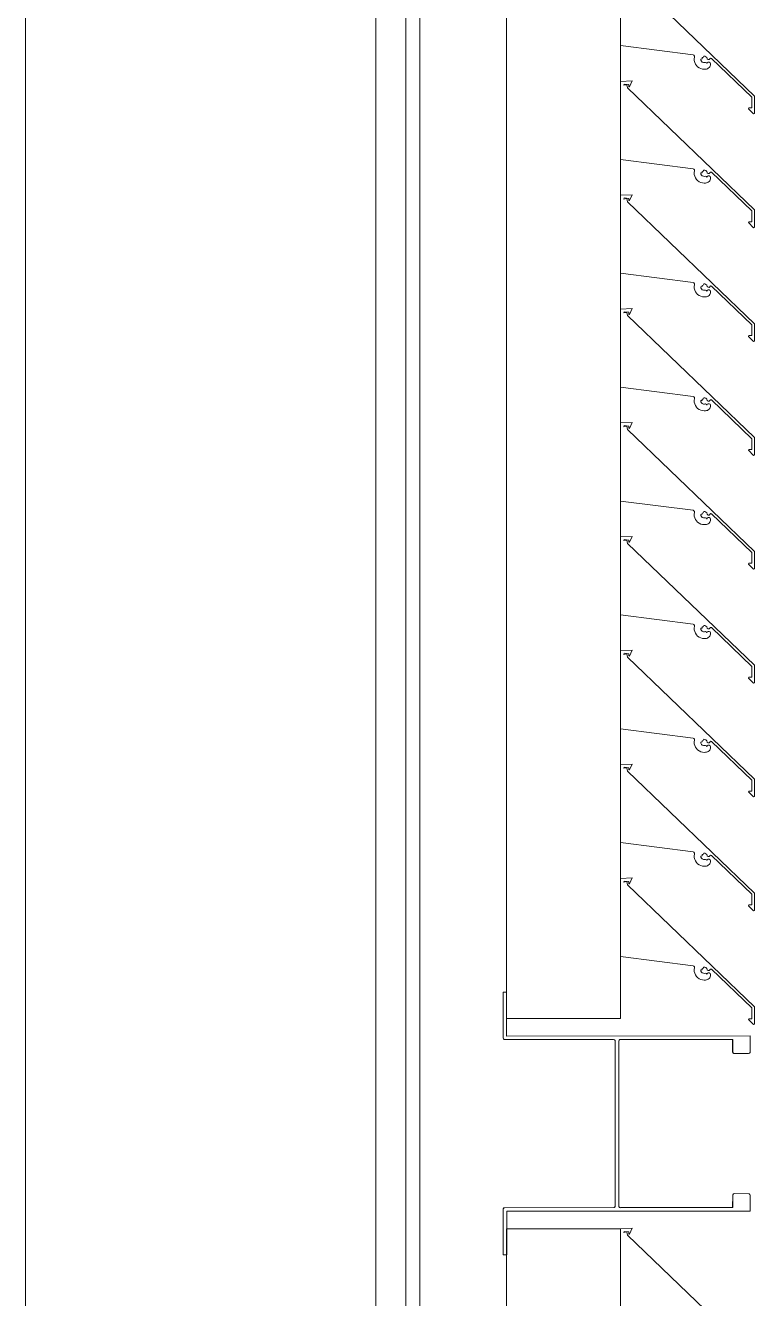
# Model space of a CAD drawing. Header units: millimetres. Extents: x -220592 to 404889, y -217665 to 38245.
# Drawn here: x -718.58 to -714.42, y -1242.21 to -1234.95 of the extents above; entities that cross this region are included whole.
import ezdxf

# ---------------------------------------------------------------- set-up
doc = ezdxf.new("R2010")
doc.units = ezdxf.units.MM
doc.linetypes.add('XKITLINE00', pattern=[0])
doc.layers.add('Part', color=7, linetype='Continuous', lineweight=0)

# ---------------------------------------------------------------- blocks, each defined once
blk = doc.blocks.new('*A15046')
at = {"layer": 'Part', "color": 7, "linetype": 'XKITLINE00', "lineweight": 0}
for p, q in [((92.53, 356.643483), (92.53, 93.899527)), ((94.53, 93.899527), (94.53, 244.699959))]:
    blk.add_line(p, q, dxfattribs=at)
blk = doc.blocks.new('*A15638')
at = {"layer": 'Part', "color": 7, "linetype": 'XKITLINE00', "lineweight": 0}
for p, q in [((94.700136, 154.15), (94.700136, 181.4)), ((94.780136, 154.15), (94.780136, 181.4))]:
    blk.add_line(p, q, dxfattribs=at)
blk = doc.blocks.new('*A15639')
at = {"layer": 'Part', "color": 7, "linetype": 'XKITLINE00', "lineweight": 0}
for p, q in [((95.925304, 182.26533), (95.275304, 182.26533)), ((95.275304, 182.26533), (95.275304, 168.465444)), ((95.925304, 182.26533), (95.925304, 168.465444)), ((95.925304, 168.465444), (95.275304, 168.465444))]:
    blk.add_line(p, q, dxfattribs=at)
blk = doc.blocks.new('*A15640')
at = {"layer": 'Part', "color": 7, "linetype": 'XKITLINE00', "lineweight": 0}
for p, q in [((95.925304, 171.865326), (95.992799, 171.86794)), ((95.947029, 171.850196), (95.944993, 171.843623)), ((95.944993, 171.843623), (95.962009, 171.846527)), ((95.972012, 171.847056), (95.947029, 171.850196)), ((95.962009, 171.846527), (95.964906, 171.827984)), ((95.964906, 171.827984), (96.690028, 171.131738)), ((95.972141, 171.834865), (95.972012, 171.847056)), ((95.977264, 171.834453), (95.972141, 171.834865)), ((95.992799, 171.86794), (95.977264, 171.834453)), ((96.339112, 171.366618), (95.925304, 171.419622)), ((96.344187, 171.364428), (96.339112, 171.366618)), ((96.347324, 171.359876), (96.344187, 171.364428)), ((96.346077, 171.34422), (96.347563, 171.354354)), ((96.346452, 171.333984), (96.346077, 171.34422)), ((96.348675, 171.323985), (96.346452, 171.333984)), ((96.347563, 171.354354), (96.347324, 171.359876)), ((96.352673, 171.314555), (96.348675, 171.323985)), ((96.358313, 171.306005), (96.352673, 171.314555)), ((96.391775, 171.343926), (96.38407, 171.34282)), ((96.38407, 171.34282), (96.384639, 171.336336)), ((96.384639, 171.336336), (96.387441, 171.330462)), ((96.387441, 171.330462), (96.392123, 171.32594)), ((96.397771, 171.35193), (96.390606, 171.350986)), ((96.390606, 171.350986), (96.391775, 171.343926)), ((96.392123, 171.32594), (96.398091, 171.323342)), ((96.400093, 171.35932), (96.397771, 171.35193)), ((96.398091, 171.323342), (96.404591, 171.322998)), ((96.406765, 171.358898), (96.400093, 171.35932)), ((96.404591, 171.322998), (96.410509, 171.323903)), ((96.412841, 171.356108), (96.406765, 171.358898)), ((96.410509, 171.323903), (96.41532, 171.321496)), ((96.417508, 171.351322), (96.412841, 171.356108)), ((96.41532, 171.321496), (96.41735, 171.316515)), ((96.41735, 171.316515), (96.420292, 171.321987)), ((96.420622, 171.343748), (96.417508, 171.351322)), ((96.420292, 171.321987), (96.425448, 171.325205)), ((96.424805, 171.339591), (96.420622, 171.343748)), ((96.430699, 171.339385), (96.424805, 171.339591)), ((96.425448, 171.325205), (96.431526, 171.325193)), ((96.435163, 171.343239), (96.430699, 171.339385)), ((96.431526, 171.325193), (96.43667, 171.321956)), ((96.438818, 171.347866), (96.435163, 171.343239)), ((96.43667, 171.321956), (96.43931, 171.316482)), ((96.438814, 171.308712), (96.437079, 171.303216)), ((96.43931, 171.316482), (96.438814, 171.308712)), ((96.443977, 171.346774), (96.438818, 171.347866)), ((96.674993, 171.125371), (96.443977, 171.346774)), ((96.365409, 171.298618), (96.358313, 171.306005)), ((96.373725, 171.29264), (96.365409, 171.298618)), ((96.382988, 171.288267), (96.373725, 171.29264)), ((96.392889, 171.285644), (96.382988, 171.288267)), ((96.403102, 171.284859), (96.392889, 171.285644)), ((96.409901, 171.284957), (96.403102, 171.284859)), ((96.415629, 171.285593), (96.409901, 171.284957)), ((96.42113, 171.287312), (96.415629, 171.285593)), ((96.4262, 171.290052), (96.42113, 171.287312)), ((96.430653, 171.29371), (96.4262, 171.290052)), ((96.434325, 171.298153), (96.430653, 171.29371)), ((96.437079, 171.303216), (96.434325, 171.298153)), ((96.67465, 171.064025), (96.674993, 171.125371)), ((96.690028, 171.131738), (96.689475, 171.032587)), ((96.656145, 171.059007), (96.65723, 171.063928)), ((96.684794, 171.030119), (96.656145, 171.059007)), ((96.65723, 171.063928), (96.67465, 171.064025)), ((96.689475, 171.032587), (96.684794, 171.030119))]:
    blk.add_line(p, q, dxfattribs=at)
blk = doc.blocks.new('*A15641')
at = {"layer": 'Part', "color": 7, "linetype": 'XKITLINE00', "lineweight": 0}
for p, q in [((95.925304, 171.215326), (95.992799, 171.21794)), ((95.947029, 171.200196), (95.944993, 171.193623)), ((95.944993, 171.193623), (95.962009, 171.196527)), ((95.972012, 171.197056), (95.947029, 171.200196)), ((95.962009, 171.196527), (95.964906, 171.177984)), ((95.964906, 171.177984), (96.690028, 170.481738)), ((95.972141, 171.184865), (95.972012, 171.197056)), ((95.977264, 171.184453), (95.972141, 171.184865)), ((95.992799, 171.21794), (95.977264, 171.184453)), ((96.339112, 170.716618), (95.925304, 170.769622)), ((96.344187, 170.714428), (96.339112, 170.716618)), ((96.347324, 170.709876), (96.344187, 170.714428)), ((96.346077, 170.69422), (96.347563, 170.704354)), ((96.346452, 170.683984), (96.346077, 170.69422)), ((96.348675, 170.673985), (96.346452, 170.683984)), ((96.347563, 170.704354), (96.347324, 170.709876)), ((96.352673, 170.664555), (96.348675, 170.673985)), ((96.358313, 170.656005), (96.352673, 170.664555)), ((96.365409, 170.648618), (96.358313, 170.656005)), ((96.391775, 170.693926), (96.38407, 170.69282)), ((96.38407, 170.69282), (96.384639, 170.686336)), ((96.384639, 170.686336), (96.387441, 170.680462)), ((96.387441, 170.680462), (96.392123, 170.67594)), ((96.397771, 170.70193), (96.390606, 170.700986)), ((96.390606, 170.700986), (96.391775, 170.693926)), ((96.392123, 170.67594), (96.398091, 170.673342)), ((96.400093, 170.70932), (96.397771, 170.70193)), ((96.398091, 170.673342), (96.404591, 170.672998)), ((96.406765, 170.708898), (96.400093, 170.70932)), ((96.404591, 170.672998), (96.410509, 170.673903)), ((96.412841, 170.706108), (96.406765, 170.708898)), ((96.410509, 170.673903), (96.41532, 170.671496)), ((96.417508, 170.701322), (96.412841, 170.706108)), ((96.41532, 170.671496), (96.41735, 170.666515)), ((96.41735, 170.666515), (96.420292, 170.671987)), ((96.420622, 170.693748), (96.417508, 170.701322)), ((96.420292, 170.671987), (96.425448, 170.675205)), ((96.424805, 170.689591), (96.420622, 170.693748)), ((96.430699, 170.689385), (96.424805, 170.689591)), ((96.425448, 170.675205), (96.431526, 170.675193)), ((96.435163, 170.693239), (96.430699, 170.689385)), ((96.431526, 170.675193), (96.43667, 170.671956)), ((96.438818, 170.697866), (96.435163, 170.693239)), ((96.43667, 170.671956), (96.43931, 170.666482)), ((96.438814, 170.658712), (96.437079, 170.653216)), ((96.43931, 170.666482), (96.438814, 170.658712)), ((96.443977, 170.696774), (96.438818, 170.697866)), ((96.674993, 170.475371), (96.443977, 170.696774)), ((96.373725, 170.64264), (96.365409, 170.648618)), ((96.382988, 170.638267), (96.373725, 170.64264)), ((96.392889, 170.635644), (96.382988, 170.638267)), ((96.403102, 170.634859), (96.392889, 170.635644)), ((96.409901, 170.634957), (96.403102, 170.634859)), ((96.415629, 170.635593), (96.409901, 170.634957)), ((96.42113, 170.637312), (96.415629, 170.635593)), ((96.4262, 170.640052), (96.42113, 170.637312)), ((96.430653, 170.64371), (96.4262, 170.640052)), ((96.434325, 170.648153), (96.430653, 170.64371)), ((96.437079, 170.653216), (96.434325, 170.648153)), ((96.67465, 170.414025), (96.674993, 170.475371)), ((96.690028, 170.481738), (96.689475, 170.382587)), ((96.656145, 170.409007), (96.65723, 170.413928)), ((96.684794, 170.380119), (96.656145, 170.409007)), ((96.65723, 170.413928), (96.67465, 170.414025)), ((96.689475, 170.382587), (96.684794, 170.380119))]:
    blk.add_line(p, q, dxfattribs=at)
blk = doc.blocks.new('*A15642')
at = {"layer": 'Part', "color": 7, "linetype": 'XKITLINE00', "lineweight": 0}
for p, q in [((95.925304, 170.565326), (95.992799, 170.56794)), ((95.947029, 170.550196), (95.944993, 170.543623)), ((95.944993, 170.543623), (95.962009, 170.546527)), ((95.972012, 170.547056), (95.947029, 170.550196)), ((95.962009, 170.546527), (95.964906, 170.527984)), ((95.964906, 170.527984), (96.690028, 169.831738)), ((95.972141, 170.534865), (95.972012, 170.547056)), ((95.977264, 170.534453), (95.972141, 170.534865)), ((95.992799, 170.56794), (95.977264, 170.534453)), ((96.339112, 170.066618), (95.925304, 170.119622)), ((96.344187, 170.064428), (96.339112, 170.066618)), ((96.347324, 170.059876), (96.344187, 170.064428)), ((96.346077, 170.04422), (96.347563, 170.054354)), ((96.346452, 170.033984), (96.346077, 170.04422)), ((96.348675, 170.023985), (96.346452, 170.033984)), ((96.347563, 170.054354), (96.347324, 170.059876)), ((96.352673, 170.014555), (96.348675, 170.023985)), ((96.358313, 170.006005), (96.352673, 170.014555)), ((96.365409, 169.998618), (96.358313, 170.006005)), ((96.391775, 170.043926), (96.38407, 170.04282)), ((96.38407, 170.04282), (96.384639, 170.036336)), ((96.384639, 170.036336), (96.387441, 170.030462)), ((96.387441, 170.030462), (96.392123, 170.02594)), ((96.397771, 170.05193), (96.390606, 170.050986)), ((96.390606, 170.050986), (96.391775, 170.043926)), ((96.392123, 170.02594), (96.398091, 170.023342)), ((96.400093, 170.05932), (96.397771, 170.05193)), ((96.398091, 170.023342), (96.404591, 170.022998)), ((96.406765, 170.058898), (96.400093, 170.05932)), ((96.404591, 170.022998), (96.410509, 170.023903)), ((96.412841, 170.056108), (96.406765, 170.058898)), ((96.410509, 170.023903), (96.41532, 170.021496)), ((96.417508, 170.051322), (96.412841, 170.056108)), ((96.41532, 170.021496), (96.41735, 170.016515)), ((96.41735, 170.016515), (96.420292, 170.021987)), ((96.420622, 170.043748), (96.417508, 170.051322)), ((96.420292, 170.021987), (96.425448, 170.025205)), ((96.424805, 170.039591), (96.420622, 170.043748)), ((96.430699, 170.039385), (96.424805, 170.039591)), ((96.425448, 170.025205), (96.431526, 170.025193)), ((96.435163, 170.043239), (96.430699, 170.039385)), ((96.431526, 170.025193), (96.43667, 170.021956)), ((96.437079, 170.003216), (96.434325, 169.998153)), ((96.438818, 170.047866), (96.435163, 170.043239)), ((96.43667, 170.021956), (96.43931, 170.016482)), ((96.438814, 170.008712), (96.437079, 170.003216)), ((96.43931, 170.016482), (96.438814, 170.008712)), ((96.443977, 170.046774), (96.438818, 170.047866)), ((96.674993, 169.825371), (96.443977, 170.046774)), ((96.373725, 169.99264), (96.365409, 169.998618)), ((96.382988, 169.988267), (96.373725, 169.99264)), ((96.392889, 169.985644), (96.382988, 169.988267)), ((96.403102, 169.984859), (96.392889, 169.985644)), ((96.409901, 169.984957), (96.403102, 169.984859)), ((96.415629, 169.985593), (96.409901, 169.984957)), ((96.42113, 169.987312), (96.415629, 169.985593)), ((96.4262, 169.990052), (96.42113, 169.987312)), ((96.430653, 169.99371), (96.4262, 169.990052)), ((96.434325, 169.998153), (96.430653, 169.99371)), ((96.67465, 169.764025), (96.674993, 169.825371)), ((96.690028, 169.831738), (96.689475, 169.732587)), ((96.656145, 169.759007), (96.65723, 169.763928)), ((96.684794, 169.730119), (96.656145, 169.759007)), ((96.65723, 169.763928), (96.67465, 169.764025)), ((96.689475, 169.732587), (96.684794, 169.730119))]:
    blk.add_line(p, q, dxfattribs=at)
blk = doc.blocks.new('*A15643')
at = {"layer": 'Part', "color": 7, "linetype": 'XKITLINE00', "lineweight": 0}
for p, q in [((95.925304, 169.915326), (95.992799, 169.91794)), ((95.947029, 169.900196), (95.944993, 169.893623)), ((95.944993, 169.893623), (95.962009, 169.896527)), ((95.972012, 169.897056), (95.947029, 169.900196)), ((95.962009, 169.896527), (95.964906, 169.877984)), ((95.964906, 169.877984), (96.690028, 169.181738)), ((95.972141, 169.884865), (95.972012, 169.897056)), ((95.977264, 169.884453), (95.972141, 169.884865)), ((95.992799, 169.91794), (95.977264, 169.884453)), ((96.339112, 169.416618), (95.925304, 169.469622)), ((96.344187, 169.414428), (96.339112, 169.416618)), ((96.347324, 169.409876), (96.344187, 169.414428)), ((96.346077, 169.39422), (96.347563, 169.404354)), ((96.346452, 169.383984), (96.346077, 169.39422)), ((96.348675, 169.373985), (96.346452, 169.383984)), ((96.347563, 169.404354), (96.347324, 169.409876)), ((96.352673, 169.364555), (96.348675, 169.373985)), ((96.358313, 169.356005), (96.352673, 169.364555)), ((96.365409, 169.348618), (96.358313, 169.356005)), ((96.373725, 169.34264), (96.365409, 169.348618)), ((96.391775, 169.393926), (96.38407, 169.39282)), ((96.38407, 169.39282), (96.384639, 169.386336)), ((96.384639, 169.386336), (96.387441, 169.380462)), ((96.387441, 169.380462), (96.392123, 169.37594)), ((96.397771, 169.40193), (96.390606, 169.400986)), ((96.390606, 169.400986), (96.391775, 169.393926)), ((96.392123, 169.37594), (96.398091, 169.373342)), ((96.400093, 169.40932), (96.397771, 169.40193)), ((96.398091, 169.373342), (96.404591, 169.372998)), ((96.406765, 169.408898), (96.400093, 169.40932)), ((96.404591, 169.372998), (96.410509, 169.373903)), ((96.412841, 169.406108), (96.406765, 169.408898)), ((96.410509, 169.373903), (96.41532, 169.371496)), ((96.417508, 169.401322), (96.412841, 169.406108)), ((96.41532, 169.371496), (96.41735, 169.366515)), ((96.41735, 169.366515), (96.420292, 169.371987)), ((96.420622, 169.393748), (96.417508, 169.401322)), ((96.420292, 169.371987), (96.425448, 169.375205)), ((96.424805, 169.389591), (96.420622, 169.393748)), ((96.430699, 169.389385), (96.424805, 169.389591)), ((96.425448, 169.375205), (96.431526, 169.375193)), ((96.434325, 169.348153), (96.430653, 169.34371)), ((96.435163, 169.393239), (96.430699, 169.389385)), ((96.431526, 169.375193), (96.43667, 169.371956)), ((96.437079, 169.353216), (96.434325, 169.348153)), ((96.438818, 169.397866), (96.435163, 169.393239)), ((96.43667, 169.371956), (96.43931, 169.366482)), ((96.438814, 169.358712), (96.437079, 169.353216)), ((96.43931, 169.366482), (96.438814, 169.358712)), ((96.443977, 169.396774), (96.438818, 169.397866)), ((96.674993, 169.175371), (96.443977, 169.396774)), ((96.382988, 169.338267), (96.373725, 169.34264)), ((96.392889, 169.335644), (96.382988, 169.338267)), ((96.403102, 169.334859), (96.392889, 169.335644)), ((96.409901, 169.334957), (96.403102, 169.334859)), ((96.415629, 169.335593), (96.409901, 169.334957)), ((96.42113, 169.337312), (96.415629, 169.335593)), ((96.4262, 169.340052), (96.42113, 169.337312)), ((96.430653, 169.34371), (96.4262, 169.340052)), ((96.67465, 169.114025), (96.674993, 169.175371)), ((96.690028, 169.181738), (96.689475, 169.082587)), ((96.656145, 169.109007), (96.65723, 169.113928)), ((96.684794, 169.080119), (96.656145, 169.109007)), ((96.65723, 169.113928), (96.67465, 169.114025)), ((96.689475, 169.082587), (96.684794, 169.080119))]:
    blk.add_line(p, q, dxfattribs=at)
blk = doc.blocks.new('*A15644')
at = {"layer": 'Part', "color": 7, "linetype": 'XKITLINE00', "lineweight": 0}
for p, q in [((95.925304, 169.265326), (95.992799, 169.26794)), ((95.947029, 169.250196), (95.944993, 169.243623)), ((95.944993, 169.243623), (95.962009, 169.246527)), ((95.972012, 169.247056), (95.947029, 169.250196)), ((95.962009, 169.246527), (95.964906, 169.227984)), ((95.964906, 169.227984), (96.690028, 168.531738)), ((95.972141, 169.234865), (95.972012, 169.247056)), ((95.977264, 169.234453), (95.972141, 169.234865)), ((95.992799, 169.26794), (95.977264, 169.234453)), ((96.339112, 168.766618), (95.925304, 168.819622)), ((96.344187, 168.764428), (96.339112, 168.766618)), ((96.347324, 168.759876), (96.344187, 168.764428)), ((96.346077, 168.74422), (96.347563, 168.754354)), ((96.346452, 168.733984), (96.346077, 168.74422)), ((96.348675, 168.723985), (96.346452, 168.733984)), ((96.347563, 168.754354), (96.347324, 168.759876)), ((96.352673, 168.714555), (96.348675, 168.723985)), ((96.358313, 168.706005), (96.352673, 168.714555)), ((96.365409, 168.698618), (96.358313, 168.706005)), ((96.373725, 168.69264), (96.365409, 168.698618)), ((96.382988, 168.688267), (96.373725, 168.69264)), ((96.391775, 168.743926), (96.38407, 168.74282)), ((96.38407, 168.74282), (96.384639, 168.736336)), ((96.384639, 168.736336), (96.387441, 168.730462)), ((96.387441, 168.730462), (96.392123, 168.72594)), ((96.397771, 168.75193), (96.390606, 168.750986)), ((96.390606, 168.750986), (96.391775, 168.743926)), ((96.392123, 168.72594), (96.398091, 168.723342)), ((96.400093, 168.75932), (96.397771, 168.75193)), ((96.398091, 168.723342), (96.404591, 168.722998)), ((96.406765, 168.758898), (96.400093, 168.75932)), ((96.404591, 168.722998), (96.410509, 168.723903)), ((96.412841, 168.756108), (96.406765, 168.758898)), ((96.410509, 168.723903), (96.41532, 168.721496)), ((96.417508, 168.751322), (96.412841, 168.756108)), ((96.41532, 168.721496), (96.41735, 168.716515)), ((96.41735, 168.716515), (96.420292, 168.721987)), ((96.420622, 168.743748), (96.417508, 168.751322)), ((96.420292, 168.721987), (96.425448, 168.725205)), ((96.424805, 168.739591), (96.420622, 168.743748)), ((96.430699, 168.739385), (96.424805, 168.739591)), ((96.425448, 168.725205), (96.431526, 168.725193)), ((96.430653, 168.69371), (96.4262, 168.690052)), ((96.434325, 168.698153), (96.430653, 168.69371)), ((96.435163, 168.743239), (96.430699, 168.739385)), ((96.431526, 168.725193), (96.43667, 168.721956)), ((96.437079, 168.703216), (96.434325, 168.698153)), ((96.438818, 168.747866), (96.435163, 168.743239)), ((96.43667, 168.721956), (96.43931, 168.716482)), ((96.438814, 168.708712), (96.437079, 168.703216)), ((96.43931, 168.716482), (96.438814, 168.708712)), ((96.443977, 168.746774), (96.438818, 168.747866)), ((96.674993, 168.525371), (96.443977, 168.746774)), ((96.392889, 168.685644), (96.382988, 168.688267)), ((96.403102, 168.684859), (96.392889, 168.685644)), ((96.409901, 168.684957), (96.403102, 168.684859)), ((96.415629, 168.685593), (96.409901, 168.684957)), ((96.42113, 168.687312), (96.415629, 168.685593)), ((96.4262, 168.690052), (96.42113, 168.687312)), ((96.67465, 168.464025), (96.674993, 168.525371)), ((96.690028, 168.531738), (96.689475, 168.432587)), ((96.656145, 168.459007), (96.65723, 168.463928)), ((96.684794, 168.430119), (96.656145, 168.459007)), ((96.65723, 168.463928), (96.67465, 168.464025)), ((96.689475, 168.432587), (96.684794, 168.430119))]:
    blk.add_line(p, q, dxfattribs=at)
blk = doc.blocks.new('*A15645')
at = {"layer": 'Part', "color": 7, "linetype": 'XKITLINE00', "lineweight": 0}
for p, q in [((95.925418, 167.26533), (95.992799, 167.26794)), ((95.947029, 167.250196), (95.944993, 167.243623)), ((95.944993, 167.243623), (95.962009, 167.246527)), ((95.972012, 167.247056), (95.947029, 167.250196)), ((95.962009, 167.246527), (95.964906, 167.227984)), ((95.972141, 167.234865), (95.972012, 167.247056)), ((95.992799, 167.26794), (95.977264, 167.234453)), ((95.964906, 167.227984), (96.690028, 166.531738)), ((95.977264, 167.234453), (95.972141, 167.234865)), ((96.339112, 166.766618), (95.925304, 166.819622)), ((96.344187, 166.764428), (96.339112, 166.766618)), ((96.347324, 166.759876), (96.344187, 166.764428)), ((96.346077, 166.74422), (96.347563, 166.754354)), ((96.346452, 166.733984), (96.346077, 166.74422)), ((96.348675, 166.723985), (96.346452, 166.733984)), ((96.347563, 166.754354), (96.347324, 166.759876)), ((96.391775, 166.743926), (96.38407, 166.74282)), ((96.38407, 166.74282), (96.384639, 166.736336)), ((96.384639, 166.736336), (96.387441, 166.730462)), ((96.387441, 166.730462), (96.392123, 166.72594)), ((96.397771, 166.75193), (96.390606, 166.750986)), ((96.390606, 166.750986), (96.391775, 166.743926)), ((96.400093, 166.75932), (96.397771, 166.75193)), ((96.406765, 166.758898), (96.400093, 166.75932)), ((96.412841, 166.756108), (96.406765, 166.758898)), ((96.417508, 166.751322), (96.412841, 166.756108)), ((96.420622, 166.743748), (96.417508, 166.751322)), ((96.424805, 166.739591), (96.420622, 166.743748)), ((96.430699, 166.739385), (96.424805, 166.739591)), ((96.435163, 166.743239), (96.430699, 166.739385)), ((96.438818, 166.747866), (96.435163, 166.743239)), ((96.443977, 166.746774), (96.438818, 166.747866)), ((96.674993, 166.525371), (96.443977, 166.746774)), ((96.352673, 166.714555), (96.348675, 166.723985)), ((96.358313, 166.706005), (96.352673, 166.714555)), ((96.365409, 166.698618), (96.358313, 166.706005)), ((96.373725, 166.69264), (96.365409, 166.698618)), ((96.382988, 166.688267), (96.373725, 166.69264)), ((96.392889, 166.685644), (96.382988, 166.688267)), ((96.392123, 166.72594), (96.398091, 166.723342)), ((96.403102, 166.684859), (96.392889, 166.685644)), ((96.398091, 166.723342), (96.404591, 166.722998)), ((96.409901, 166.684957), (96.403102, 166.684859)), ((96.404591, 166.722998), (96.410509, 166.723903)), ((96.415629, 166.685593), (96.409901, 166.684957)), ((96.410509, 166.723903), (96.41532, 166.721496)), ((96.41532, 166.721496), (96.41735, 166.716515)), ((96.42113, 166.687312), (96.415629, 166.685593)), ((96.41735, 166.716515), (96.420292, 166.721987)), ((96.420292, 166.721987), (96.425448, 166.725205)), ((96.4262, 166.690052), (96.42113, 166.687312)), ((96.425448, 166.725205), (96.431526, 166.725193)), ((96.430653, 166.69371), (96.4262, 166.690052)), ((96.434325, 166.698153), (96.430653, 166.69371)), ((96.431526, 166.725193), (96.43667, 166.721956)), ((96.437079, 166.703216), (96.434325, 166.698153)), ((96.43667, 166.721956), (96.43931, 166.716482)), ((96.438814, 166.708712), (96.437079, 166.703216)), ((96.43931, 166.716482), (96.438814, 166.708712)), ((96.67465, 166.464025), (96.674993, 166.525371)), ((96.690028, 166.531738), (96.689475, 166.432587)), ((96.656145, 166.459007), (96.65723, 166.463928)), ((96.684794, 166.430119), (96.656145, 166.459007)), ((96.65723, 166.463928), (96.67465, 166.464025)), ((96.689475, 166.432587), (96.684794, 166.430119))]:
    blk.add_line(p, q, dxfattribs=at)
blk = doc.blocks.new('*A15646')
at = {"layer": 'Part', "color": 7, "linetype": 'XKITLINE00', "lineweight": 0}
for p, q in [((95.925304, 167.26533), (95.275304, 167.26533)), ((95.275304, 167.26533), (95.275304, 153.465444)), ((95.925304, 167.26533), (95.925304, 153.465444)), ((95.925304, 153.465444), (95.275304, 153.465444))]:
    blk.add_line(p, q, dxfattribs=at)
blk = doc.blocks.new('*A15738')
at = {"layer": 'Part', "color": 7, "linetype": 'XKITLINE00', "lineweight": 0}
for p, q in [((95.275085, 168.61533), (95.255085, 168.615327)), ((95.255085, 168.615327), (95.255131, 168.355327)), ((95.255131, 168.355327), (95.256817, 168.349771)), ((95.256817, 168.349771), (95.261306, 168.346089)), ((95.261306, 168.346089), (95.261681, 168.346088)), ((95.275632, 168.36533), (96.665129, 168.365573)), ((95.890688, 168.343752), (95.894372, 168.339265)), ((95.894372, 168.339265), (95.895134, 168.335438)), ((95.895134, 168.335438), (95.895298, 167.395438)), ((96.565132, 168.34545), (96.565145, 168.275555)), ((96.565145, 168.275555), (96.566831, 168.27)), ((96.566831, 168.27), (96.571319, 168.266318)), ((96.571319, 168.266318), (96.571698, 168.266314)), ((96.566048, 167.459382), (96.5653, 167.385555)), ((96.569731, 167.463871), (96.566048, 167.459382)), ((96.575286, 167.465557), (96.569731, 167.463871)), ((96.659113, 167.46481), (96.575286, 167.465557)), ((95.259745, 167.383642), (95.256062, 167.379154)), ((95.2653, 167.385328), (95.259745, 167.383642)), ((95.889127, 167.386198), (95.2653, 167.385328)), ((95.893614, 167.389882), (95.889127, 167.386198)), ((95.895298, 167.395438), (95.893614, 167.389882)), ((96.5653, 167.385555), (95.925456, 167.385444)), ((95.256062, 167.379154), (95.255347, 167.115327)), ((95.255347, 167.115327), (95.25585, 167.115327))]:
    blk.add_line(p, q, dxfattribs=at)
blk = doc.blocks.new('*A15739')
at = {"layer": 'Part', "color": 7, "linetype": 'XKITLINE00', "lineweight": 0}
for p, q in [((95.275588, 168.615225), (95.255588, 168.615222)), ((95.255588, 168.615222), (95.255633, 168.355222)), ((95.275632, 168.365225), (95.275588, 168.615225)), ((95.255633, 168.355222), (95.25732, 168.349666)), ((95.25732, 168.349666), (95.261808, 168.345984)), ((95.261808, 168.345984), (95.885635, 168.345332)), ((96.665632, 168.365468), (95.275632, 168.365225)), ((95.885635, 168.345332), (95.891191, 168.343647)), ((95.891191, 168.343647), (95.894875, 168.33916)), ((95.894875, 168.33916), (95.895637, 168.335333)), ((95.895637, 168.335333), (95.895801, 167.395333)), ((95.915637, 168.335337), (95.917321, 168.340893)), ((95.916563, 167.39151), (95.915637, 168.335337)), ((95.917321, 168.340893), (95.921808, 168.344577)), ((95.921808, 168.344577), (96.565635, 168.34545)), ((96.565635, 168.34545), (96.565647, 168.27545)), ((96.664887, 168.271641), (96.665632, 168.365468)), ((96.565647, 168.27545), (96.567334, 168.269895)), ((96.567334, 168.269895), (96.571822, 168.266213)), ((96.571822, 168.266213), (96.655649, 168.265466)), ((96.655649, 168.265466), (96.661204, 168.267152)), ((96.661204, 168.267152), (96.664887, 168.271641)), ((96.566551, 167.459277), (96.565803, 167.38545)), ((96.570233, 167.463766), (96.566551, 167.459277)), ((96.575789, 167.465452), (96.570233, 167.463766)), ((96.659616, 167.464706), (96.575789, 167.465452)), ((96.664104, 167.461023), (96.659616, 167.464706)), ((96.66579, 167.455468), (96.664104, 167.461023)), ((95.260247, 167.383537), (95.256565, 167.379049)), ((95.265803, 167.385223), (95.260247, 167.383537)), ((95.889629, 167.386094), (95.265803, 167.385223)), ((95.894117, 167.389777), (95.889629, 167.386094)), ((95.895801, 167.395333), (95.894117, 167.389777)), ((95.920247, 167.387023), (95.916563, 167.39151)), ((95.925803, 167.385339), (95.920247, 167.387023)), ((96.565803, 167.38545), (95.925803, 167.385339)), ((96.665806, 167.365468), (96.66579, 167.455468)), ((95.256565, 167.379049), (95.25585, 167.115222)), ((95.275806, 167.365225), (96.665806, 167.365468)), ((95.27585, 167.115225), (95.275806, 167.365225)), ((95.25585, 167.115222), (95.27585, 167.115225))]:
    blk.add_line(p, q, dxfattribs=at)
blk = doc.blocks.new('*A15746')
at = {"layer": 'Part', "color": 7, "linetype": 'XKITLINE00', "lineweight": 0}
for p, q in [((95.925304, 174.465326), (95.992799, 174.46794)), ((95.947029, 174.450196), (95.944993, 174.443623)), ((95.944993, 174.443623), (95.962009, 174.446527)), ((95.972012, 174.447056), (95.947029, 174.450196)), ((95.962009, 174.446527), (95.964906, 174.427984)), ((95.972141, 174.434865), (95.972012, 174.447056)), ((95.977264, 174.434453), (95.972141, 174.434865)), ((95.992799, 174.46794), (95.977264, 174.434453)), ((95.964906, 174.427984), (96.690028, 173.731738)), ((96.339112, 173.966618), (95.925304, 174.019622)), ((96.344187, 173.964428), (96.339112, 173.966618)), ((96.347324, 173.959876), (96.344187, 173.964428)), ((96.346077, 173.94422), (96.347563, 173.954354)), ((96.346452, 173.933984), (96.346077, 173.94422)), ((96.348675, 173.923985), (96.346452, 173.933984)), ((96.347563, 173.954354), (96.347324, 173.959876)), ((96.391775, 173.943926), (96.38407, 173.94282)), ((96.38407, 173.94282), (96.384639, 173.936336)), ((96.384639, 173.936336), (96.387441, 173.930462)), ((96.387441, 173.930462), (96.392123, 173.92594)), ((96.397771, 173.95193), (96.390606, 173.950986)), ((96.390606, 173.950986), (96.391775, 173.943926)), ((96.392123, 173.92594), (96.398091, 173.923342)), ((96.400093, 173.95932), (96.397771, 173.95193)), ((96.406765, 173.958898), (96.400093, 173.95932)), ((96.412841, 173.956108), (96.406765, 173.958898)), ((96.417508, 173.951322), (96.412841, 173.956108)), ((96.420622, 173.943748), (96.417508, 173.951322)), ((96.420292, 173.921987), (96.425448, 173.925205)), ((96.424805, 173.939591), (96.420622, 173.943748)), ((96.430699, 173.939385), (96.424805, 173.939591)), ((96.425448, 173.925205), (96.431526, 173.925193)), ((96.435163, 173.943239), (96.430699, 173.939385)), ((96.431526, 173.925193), (96.43667, 173.921956)), ((96.438818, 173.947866), (96.435163, 173.943239)), ((96.443977, 173.946774), (96.438818, 173.947866)), ((96.674993, 173.725371), (96.443977, 173.946774)), ((96.352673, 173.914555), (96.348675, 173.923985)), ((96.358313, 173.906005), (96.352673, 173.914555)), ((96.365409, 173.898618), (96.358313, 173.906005)), ((96.373725, 173.89264), (96.365409, 173.898618)), ((96.382988, 173.888267), (96.373725, 173.89264)), ((96.392889, 173.885644), (96.382988, 173.888267)), ((96.403102, 173.884859), (96.392889, 173.885644)), ((96.398091, 173.923342), (96.404591, 173.922998)), ((96.409901, 173.884957), (96.403102, 173.884859)), ((96.404591, 173.922998), (96.410509, 173.923903)), ((96.415629, 173.885593), (96.409901, 173.884957)), ((96.410509, 173.923903), (96.41532, 173.921496)), ((96.41532, 173.921496), (96.41735, 173.916515)), ((96.42113, 173.887312), (96.415629, 173.885593)), ((96.41735, 173.916515), (96.420292, 173.921987)), ((96.4262, 173.890052), (96.42113, 173.887312)), ((96.430653, 173.89371), (96.4262, 173.890052)), ((96.434325, 173.898153), (96.430653, 173.89371)), ((96.437079, 173.903216), (96.434325, 173.898153)), ((96.43667, 173.921956), (96.43931, 173.916482)), ((96.438814, 173.908712), (96.437079, 173.903216)), ((96.43931, 173.916482), (96.438814, 173.908712)), ((96.67465, 173.664025), (96.674993, 173.725371)), ((96.690028, 173.731738), (96.689475, 173.632587)), ((96.656145, 173.659007), (96.65723, 173.663928)), ((96.684794, 173.630119), (96.656145, 173.659007)), ((96.65723, 173.663928), (96.67465, 173.664025)), ((96.689475, 173.632587), (96.684794, 173.630119))]:
    blk.add_line(p, q, dxfattribs=at)
blk = doc.blocks.new('*A15747')
at = {"layer": 'Part', "color": 7, "linetype": 'XKITLINE00', "lineweight": 0}
for p, q in [((95.925304, 173.815326), (95.992799, 173.81794)), ((95.947029, 173.800196), (95.944993, 173.793623)), ((95.944993, 173.793623), (95.962009, 173.796527)), ((95.972012, 173.797056), (95.947029, 173.800196)), ((95.962009, 173.796527), (95.964906, 173.777984)), ((95.972141, 173.784865), (95.972012, 173.797056)), ((95.977264, 173.784453), (95.972141, 173.784865)), ((95.992799, 173.81794), (95.977264, 173.784453)), ((95.964906, 173.777984), (96.690028, 173.081738)), ((96.339112, 173.316618), (95.925304, 173.369622)), ((96.344187, 173.314428), (96.339112, 173.316618)), ((96.347324, 173.309876), (96.344187, 173.314428)), ((96.346077, 173.29422), (96.347563, 173.304354)), ((96.346452, 173.283984), (96.346077, 173.29422)), ((96.348675, 173.273985), (96.346452, 173.283984)), ((96.347563, 173.304354), (96.347324, 173.309876)), ((96.352673, 173.264555), (96.348675, 173.273985)), ((96.391775, 173.293926), (96.38407, 173.29282)), ((96.38407, 173.29282), (96.384639, 173.286336)), ((96.384639, 173.286336), (96.387441, 173.280462)), ((96.387441, 173.280462), (96.392123, 173.27594)), ((96.397771, 173.30193), (96.390606, 173.300986)), ((96.390606, 173.300986), (96.391775, 173.293926)), ((96.392123, 173.27594), (96.398091, 173.273342)), ((96.400093, 173.30932), (96.397771, 173.30193)), ((96.398091, 173.273342), (96.404591, 173.272998)), ((96.406765, 173.308898), (96.400093, 173.30932)), ((96.404591, 173.272998), (96.410509, 173.273903)), ((96.412841, 173.306108), (96.406765, 173.308898)), ((96.410509, 173.273903), (96.41532, 173.271496)), ((96.417508, 173.301322), (96.412841, 173.306108)), ((96.41532, 173.271496), (96.41735, 173.266515)), ((96.41735, 173.266515), (96.420292, 173.271987)), ((96.420622, 173.293748), (96.417508, 173.301322)), ((96.420292, 173.271987), (96.425448, 173.275205)), ((96.424805, 173.289591), (96.420622, 173.293748)), ((96.430699, 173.289385), (96.424805, 173.289591)), ((96.425448, 173.275205), (96.431526, 173.275193)), ((96.435163, 173.293239), (96.430699, 173.289385)), ((96.431526, 173.275193), (96.43667, 173.271956)), ((96.438818, 173.297866), (96.435163, 173.293239)), ((96.43667, 173.271956), (96.43931, 173.266482)), ((96.443977, 173.296774), (96.438818, 173.297866)), ((96.674993, 173.075371), (96.443977, 173.296774)), ((96.358313, 173.256005), (96.352673, 173.264555)), ((96.365409, 173.248618), (96.358313, 173.256005)), ((96.373725, 173.24264), (96.365409, 173.248618)), ((96.382988, 173.238267), (96.373725, 173.24264)), ((96.392889, 173.235644), (96.382988, 173.238267)), ((96.403102, 173.234859), (96.392889, 173.235644)), ((96.409901, 173.234957), (96.403102, 173.234859)), ((96.415629, 173.235593), (96.409901, 173.234957)), ((96.42113, 173.237312), (96.415629, 173.235593)), ((96.4262, 173.240052), (96.42113, 173.237312)), ((96.430653, 173.24371), (96.4262, 173.240052)), ((96.434325, 173.248153), (96.430653, 173.24371)), ((96.437079, 173.253216), (96.434325, 173.248153)), ((96.438814, 173.258712), (96.437079, 173.253216)), ((96.43931, 173.266482), (96.438814, 173.258712)), ((96.67465, 173.014025), (96.674993, 173.075371)), ((96.690028, 173.081738), (96.689475, 172.982587)), ((96.656145, 173.009007), (96.65723, 173.013928)), ((96.684794, 172.980119), (96.656145, 173.009007)), ((96.65723, 173.013928), (96.67465, 173.014025)), ((96.689475, 172.982587), (96.684794, 172.980119))]:
    blk.add_line(p, q, dxfattribs=at)
blk = doc.blocks.new('*A15748')
at = {"layer": 'Part', "color": 7, "linetype": 'XKITLINE00', "lineweight": 0}
for p, q in [((95.925304, 173.165326), (95.992799, 173.16794)), ((95.947029, 173.150196), (95.944993, 173.143623)), ((95.944993, 173.143623), (95.962009, 173.146527)), ((95.972012, 173.147056), (95.947029, 173.150196)), ((95.962009, 173.146527), (95.964906, 173.127984)), ((95.964906, 173.127984), (96.690028, 172.431738)), ((95.972141, 173.134865), (95.972012, 173.147056)), ((95.977264, 173.134453), (95.972141, 173.134865)), ((95.992799, 173.16794), (95.977264, 173.134453)), ((96.339112, 172.666618), (95.925304, 172.719622)), ((96.344187, 172.664428), (96.339112, 172.666618)), ((96.347324, 172.659876), (96.344187, 172.664428)), ((96.346077, 172.64422), (96.347563, 172.654354)), ((96.346452, 172.633984), (96.346077, 172.64422)), ((96.348675, 172.623985), (96.346452, 172.633984)), ((96.347563, 172.654354), (96.347324, 172.659876)), ((96.352673, 172.614555), (96.348675, 172.623985)), ((96.391775, 172.643926), (96.38407, 172.64282)), ((96.38407, 172.64282), (96.384639, 172.636336)), ((96.384639, 172.636336), (96.387441, 172.630462)), ((96.387441, 172.630462), (96.392123, 172.62594)), ((96.397771, 172.65193), (96.390606, 172.650986)), ((96.390606, 172.650986), (96.391775, 172.643926)), ((96.392123, 172.62594), (96.398091, 172.623342)), ((96.400093, 172.65932), (96.397771, 172.65193)), ((96.398091, 172.623342), (96.404591, 172.622998)), ((96.406765, 172.658898), (96.400093, 172.65932)), ((96.404591, 172.622998), (96.410509, 172.623903)), ((96.412841, 172.656108), (96.406765, 172.658898)), ((96.410509, 172.623903), (96.41532, 172.621496)), ((96.417508, 172.651322), (96.412841, 172.656108)), ((96.41532, 172.621496), (96.41735, 172.616515)), ((96.41735, 172.616515), (96.420292, 172.621987)), ((96.420622, 172.643748), (96.417508, 172.651322)), ((96.420292, 172.621987), (96.425448, 172.625205)), ((96.424805, 172.639591), (96.420622, 172.643748)), ((96.430699, 172.639385), (96.424805, 172.639591)), ((96.425448, 172.625205), (96.431526, 172.625193)), ((96.435163, 172.643239), (96.430699, 172.639385)), ((96.431526, 172.625193), (96.43667, 172.621956)), ((96.438818, 172.647866), (96.435163, 172.643239)), ((96.43667, 172.621956), (96.43931, 172.616482)), ((96.43931, 172.616482), (96.438814, 172.608712)), ((96.443977, 172.646774), (96.438818, 172.647866)), ((96.674993, 172.425371), (96.443977, 172.646774)), ((96.358313, 172.606005), (96.352673, 172.614555)), ((96.365409, 172.598618), (96.358313, 172.606005)), ((96.373725, 172.59264), (96.365409, 172.598618)), ((96.382988, 172.588267), (96.373725, 172.59264)), ((96.392889, 172.585644), (96.382988, 172.588267)), ((96.403102, 172.584859), (96.392889, 172.585644)), ((96.409901, 172.584957), (96.403102, 172.584859)), ((96.415629, 172.585593), (96.409901, 172.584957)), ((96.42113, 172.587312), (96.415629, 172.585593)), ((96.4262, 172.590052), (96.42113, 172.587312)), ((96.430653, 172.59371), (96.4262, 172.590052)), ((96.434325, 172.598153), (96.430653, 172.59371)), ((96.437079, 172.603216), (96.434325, 172.598153)), ((96.438814, 172.608712), (96.437079, 172.603216)), ((96.67465, 172.364025), (96.674993, 172.425371)), ((96.690028, 172.431738), (96.689475, 172.332587)), ((96.656145, 172.359007), (96.65723, 172.363928)), ((96.684794, 172.330119), (96.656145, 172.359007)), ((96.65723, 172.363928), (96.67465, 172.364025)), ((96.689475, 172.332587), (96.684794, 172.330119))]:
    blk.add_line(p, q, dxfattribs=at)
blk = doc.blocks.new('*A15749')
at = {"layer": 'Part', "color": 7, "linetype": 'XKITLINE00', "lineweight": 0}
for p, q in [((95.925304, 172.515326), (95.992799, 172.51794)), ((95.947029, 172.500196), (95.944993, 172.493623)), ((95.944993, 172.493623), (95.962009, 172.496527)), ((95.972012, 172.497056), (95.947029, 172.500196)), ((95.962009, 172.496527), (95.964906, 172.477984)), ((95.964906, 172.477984), (96.690028, 171.781738)), ((95.972141, 172.484865), (95.972012, 172.497056)), ((95.977264, 172.484453), (95.972141, 172.484865)), ((95.992799, 172.51794), (95.977264, 172.484453)), ((96.339112, 172.016618), (95.925304, 172.069622)), ((96.344187, 172.014428), (96.339112, 172.016618)), ((96.347324, 172.009876), (96.344187, 172.014428)), ((96.346077, 171.99422), (96.347563, 172.004354)), ((96.346452, 171.983984), (96.346077, 171.99422)), ((96.348675, 171.973985), (96.346452, 171.983984)), ((96.347563, 172.004354), (96.347324, 172.009876)), ((96.352673, 171.964555), (96.348675, 171.973985)), ((96.358313, 171.956005), (96.352673, 171.964555)), ((96.391775, 171.993926), (96.38407, 171.99282)), ((96.38407, 171.99282), (96.384639, 171.986336)), ((96.384639, 171.986336), (96.387441, 171.980462)), ((96.387441, 171.980462), (96.392123, 171.97594)), ((96.397771, 172.00193), (96.390606, 172.000986)), ((96.390606, 172.000986), (96.391775, 171.993926)), ((96.392123, 171.97594), (96.398091, 171.973342)), ((96.400093, 172.00932), (96.397771, 172.00193)), ((96.398091, 171.973342), (96.404591, 171.972998)), ((96.406765, 172.008898), (96.400093, 172.00932)), ((96.404591, 171.972998), (96.410509, 171.973903)), ((96.412841, 172.006108), (96.406765, 172.008898)), ((96.410509, 171.973903), (96.41532, 171.971496)), ((96.417508, 172.001322), (96.412841, 172.006108)), ((96.41532, 171.971496), (96.41735, 171.966515)), ((96.41735, 171.966515), (96.420292, 171.971987)), ((96.420622, 171.993748), (96.417508, 172.001322)), ((96.420292, 171.971987), (96.425448, 171.975205)), ((96.424805, 171.989591), (96.420622, 171.993748)), ((96.430699, 171.989385), (96.424805, 171.989591)), ((96.425448, 171.975205), (96.431526, 171.975193)), ((96.435163, 171.993239), (96.430699, 171.989385)), ((96.431526, 171.975193), (96.43667, 171.971956)), ((96.438818, 171.997866), (96.435163, 171.993239)), ((96.43667, 171.971956), (96.43931, 171.966482)), ((96.43931, 171.966482), (96.438814, 171.958712)), ((96.443977, 171.996774), (96.438818, 171.997866)), ((96.674993, 171.775371), (96.443977, 171.996774)), ((96.365409, 171.948618), (96.358313, 171.956005)), ((96.373725, 171.94264), (96.365409, 171.948618)), ((96.382988, 171.938267), (96.373725, 171.94264)), ((96.392889, 171.935644), (96.382988, 171.938267)), ((96.403102, 171.934859), (96.392889, 171.935644)), ((96.409901, 171.934957), (96.403102, 171.934859)), ((96.415629, 171.935593), (96.409901, 171.934957)), ((96.42113, 171.937312), (96.415629, 171.935593)), ((96.4262, 171.940052), (96.42113, 171.937312)), ((96.430653, 171.94371), (96.4262, 171.940052)), ((96.434325, 171.948153), (96.430653, 171.94371)), ((96.437079, 171.953216), (96.434325, 171.948153)), ((96.438814, 171.958712), (96.437079, 171.953216)), ((96.67465, 171.714025), (96.674993, 171.775371)), ((96.690028, 171.781738), (96.689475, 171.682587)), ((96.656145, 171.709007), (96.65723, 171.713928)), ((96.684794, 171.680119), (96.656145, 171.709007)), ((96.65723, 171.713928), (96.67465, 171.714025)), ((96.689475, 171.682587), (96.684794, 171.680119))]:
    blk.add_line(p, q, dxfattribs=at)

msp = doc.modelspace()

# ---------------------------------------------------------------- block references
at = {"color": 7, "lineweight": 0}
for name in ['*A15046', '*A15639', '*A15638', '*A15746', '*A15747', '*A15748', '*A15749', '*A15640', '*A15641', '*A15642', '*A15643', '*A15644', '*A15738', '*A15739', '*A15646', '*A15645']:
    msp.add_blockref(name, (-811.109, -1409.08), dxfattribs=at)

doc.saveas('drawing.dxf')
